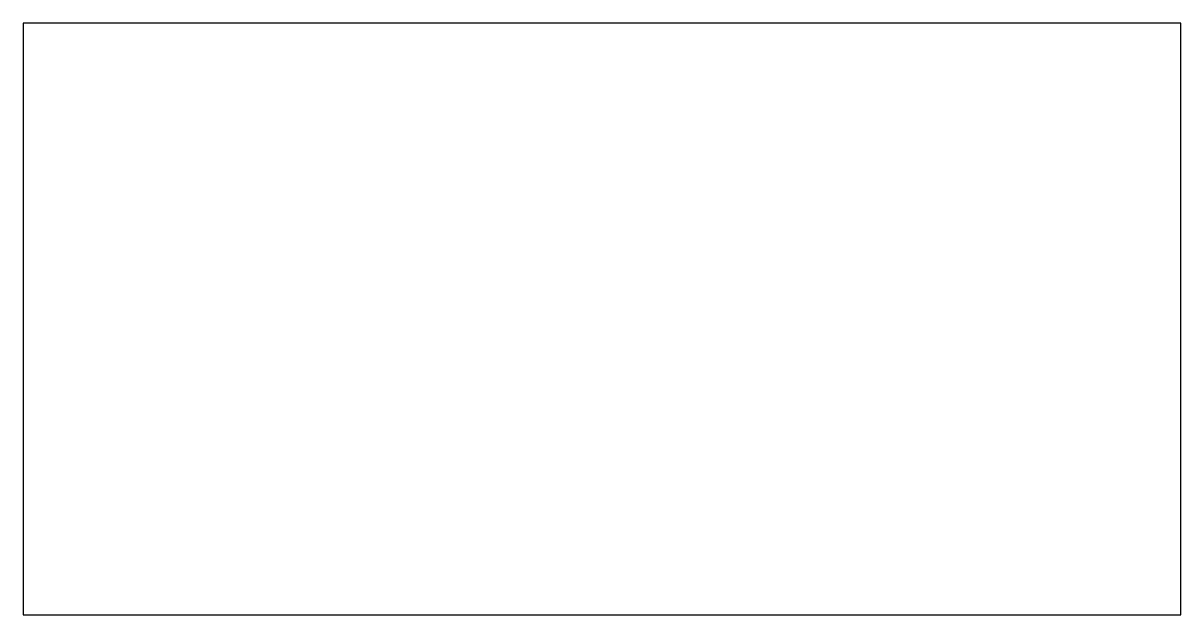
# Model space of a CAD drawing. Units: millimetres at full size, sheet at 1:100. Extents: x -16408 to 17388, y -14143 to 3122.
import ezdxf

# ---------------------------------------------------------------- set-up
doc = ezdxf.new("R2010")
doc.units = ezdxf.units.MM
doc.header["$LTSCALE"] = 100
doc.layers.add('0-0', color=7, linetype='Continuous')

msp = doc.modelspace()

# ---------------------------------------------------------------- linework, layer by layer
at = {"layer": '0-0'}
msp.add_lwpolyline([(17387.8, 3122.4), (-16408.2, 3122.4), (-16408.2, -14142.9), (17387.8, -14142.9)], close=True, dxfattribs=at)

doc.saveas('drawing.dxf')
